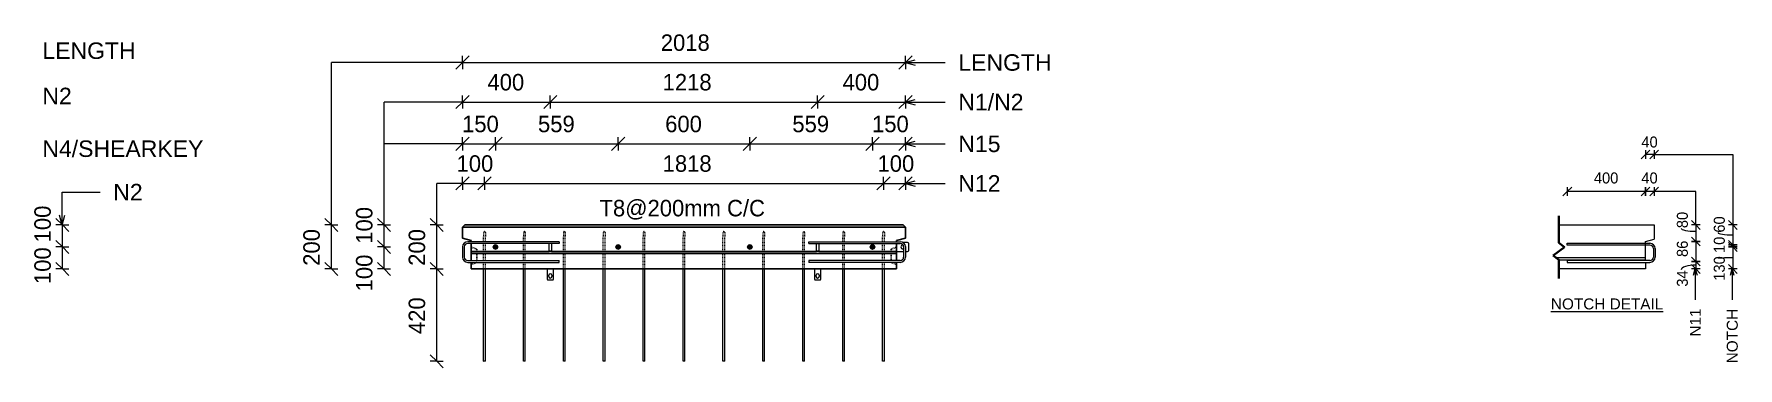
# Model space of a CAD drawing. Header units: millimetres. Extents: x 8200 to 32775, y -2059 to 19057.
# Drawn here: x 21812 to 29575, y 17485 to 19004 of the extents above; entities that cross this region are included whole.
import ezdxf

# ---------------------------------------------------------------- set-up
doc = ezdxf.new("R2010")
doc.units = ezdxf.units.MM
doc.linetypes.add('Dash', pattern=[6.36, 3.18, -3.18])
for name, color, linetype, lineweight in [('A-ANNO-DIMS', 211, 'Continuous', 9), ('A-ANNO-DIMS-30', 211, 'Continuous', 9), ('A-DETL', 90, 'Continuous', 18), ('A-DETL-THIN', 151, 'Continuous', 18), ('A-GENM', 13, 'Continuous', 18), ('A-WALL', 113, 'Continuous', 25), ('A-WALL-HDLN', 110, 'Dash', 25), ('G-ANNO-TEXT', 231, 'Continuous', 9), ('S-RBAR', 171, 'Continuous', 18)]:
    doc.layers.add(name, color=color, linetype=linetype, lineweight=lineweight)
doc.styles.add('Arial_3', font='arial.ttf', dxfattribs={"height": 75})
doc.styles.add('Arial_4', font='arial.ttf', dxfattribs={"height": 50})
doc.styles.add('Nirmala UI Semilight_1', font='NirmalaS.ttf', dxfattribs={"height": 75})
doc.styles.add('Nirmala UI Semilight_2', font='NirmalaS.ttf', dxfattribs={"height": 50})
doc.dimstyles.new('Arrow_Filled_-_2_5_NI_UI_3', dxfattribs={"dimscale": 304.8, "dimtxt": 78.552296, "dimasz": 0.19685, "dimexe": 0.098425, "dimexo": 0.0625, "dimgap": 0.098425, "dimtad": 1, "dimdec": 4, "dimzin": 0, "dimdsep": 46, "dimtxsty": 'Nirmala UI Semilight_1', "dimblk1": 'OBLIQUE', "dimblk2": 'OBLIQUE', "dimsah": 1, "dimcen": 0.09, "dimazin": 0, "dimtfac": 1, "dimtdec": 4, "dimtix": 1, "dimtmove": 0, "dimatfit": 3, "dimfxl": 0.098425, "dimfxlon": 1, "dimtvp": 1, "dimtolj": 1, "dimtzin": 0, "dimarcsym": 2})
doc.dimstyles.new('Arrow_Filled_-_2_5_NI_UI_4', dxfattribs={"dimscale": 304.8, "dimtxt": 78.552296, "dimasz": 0.19685, "dimexe": 0.098425, "dimexo": 0.0625, "dimgap": 0.098425, "dimtad": 1, "dimdec": 4, "dimzin": 0, "dimdsep": 46, "dimtxsty": 'Nirmala UI Semilight_1', "dimblk1": 'OBLIQUE', "dimblk2": 'OBLIQUE', "dimsah": 1, "dimcen": 0.09, "dimazin": 0, "dimtfac": 1, "dimtdec": 4, "dimtix": 1, "dimtmove": 2, "dimatfit": 3, "dimfxl": 0.098425, "dimfxlon": 1, "dimtvp": 1, "dimtolj": 1, "dimtzin": 0, "dimarcsym": 2})

# ---------------------------------------------------------------- blocks, each defined once
blk = doc.blocks.new('RR spread anchor face based - RR-SA-3_0-200-1726827-Elevation Top1')
at = {"layer": 'A-GENM'}
for p, q in [((11270.8, 18017.9), (11270.8, 18051.4)), ((11270.8, 18015.4), (11270.8, 18017.9)), ((11270.8, 18017.9), (11280.8, 18017.9)), ((11280.8, 18015.4), (11270.8, 18015.4)), ((11280.8, 18051.4), (11280.8, 18017.9)), ((11280.8, 18017.9), (11280.8, 18015.4))]:
    blk.add_line(p, q, dxfattribs=at)
blk = doc.blocks.new('RR spread anchor face based - RR-SA-2_5-150-1726819-Elevation Top1')
at = {"layer": 'A-GENM'}
for p, q in [((11260.8, 17935.4), (11260.8, 17890.4)), ((11290.8, 17890.4), (11290.8, 17935.4)), ((11260.8, 17890.4), (11263.3, 17885.4)), ((11263.3, 17885.4), (11288.3, 17885.4)), ((11268.8, 17900.9), (11268.8, 17906.9)), ((11282.8, 17906.9), (11282.8, 17900.9)), ((11288.3, 17885.4), (11290.8, 17890.4))]:
    blk.add_line(p, q, dxfattribs=at)
for centre, start, end in [((11275.8, 17906.9), 0, 180), ((11275.8, 17900.9), 180, 0)]:
    blk.add_arc(centre, 7, start, end, dxfattribs=at)
blk = doc.blocks.new('RR spread anchor face based - RR-SA-3_0-200-V3-Elevation Top1')
at = {"layer": 'A-GENM'}
for p, q in [((12853.8, 18015.4), (12885.8, 18015.4)), ((12882.5, 18044.4), (12882.9, 18044.4)), ((12885.8, 18026.4), (12882.5, 18026.4)), ((12903.8, 18055.4), (12882.8, 18055.4)), ((12893.8, 18015.4), (12903.8, 18015.4)), ((12908.8, 18052.9), (12903.8, 18055.4)), ((12903.8, 18015.4), (12908.8, 18017.9)), ((12908.8, 18017.9), (12908.8, 18052.9))]:
    blk.add_line(p, q, dxfattribs=at)
for centre, start, end in [((12882.5, 18035.4), 90, 270), ((12886.5, 18035.4), 324.80773, 43.77435)]:
    blk.add_arc(centre, 9, start, end, dxfattribs=at)
blk = doc.blocks.new('DIMBLOCK96-Elevation Top')
at = {"layer": 'A-ANNO-DIMS-30'}
for p, q in [((21940.6, 18035.4), (21910.6, 18065.4)), ((21940.6, 18035.4), (21910.6, 18035.4)), ((21940.6, 17935.4), (21940.6, 18035.4)), ((21940.6, 18035.4), (21970.6, 18005.4)), ((21940.6, 18035.4), (21970.6, 18035.4)), ((21940.6, 17935.4), (21910.6, 17965.4)), ((21940.6, 17935.4), (21910.6, 17935.4)), ((21940.6, 17935.4), (21970.6, 17905.4)), ((21940.6, 17935.4), (21970.6, 17935.4))]:
    blk.add_line(p, q, dxfattribs=at)
at = {"layer": 'A-ANNO-DIMS-30', "color": 0, "insert": (21812.7, 17866.6), "char_height": 75, "width": 185.098, "attachment_point": 1, "rotation": 90, "line_spacing_factor": 1.142579, "style": 'Nirmala UI Semilight_1'}
blk.add_mtext('100', dxfattribs=at)
blk = doc.blocks.new('_Oblique')
at = {"color": 0, "linetype": 'ByBlock', "lineweight": -2}
blk.add_line((-0.5, -0.5), (0.5, 0.5), dxfattribs=at)
blk = doc.blocks.new('DIMBLOCK97-Elevation Top')
at = {"layer": 'A-ANNO-DIMS-30'}
for p, q in [((21940.6, 18135.4), (21910.6, 18165.4)), ((21940.6, 18135.4), (21910.6, 18135.4)), ((21940.6, 18035.4), (21940.6, 18135.4)), ((21940.6, 18135.4), (21970.6, 18105.4)), ((21940.6, 18135.4), (21970.6, 18135.4)), ((21940.6, 18035.4), (21910.6, 18065.4)), ((21940.6, 18035.4), (21910.6, 18035.4)), ((21940.6, 18035.4), (21970.6, 18005.4)), ((21940.6, 18035.4), (21970.6, 18035.4))]:
    blk.add_line(p, q, dxfattribs=at)
at = {"layer": 'A-ANNO-DIMS-30', "color": 0, "insert": (21812.7, 18056.2), "char_height": 75, "width": 185.098, "attachment_point": 1, "rotation": 90, "line_spacing_factor": 1.142579, "style": 'Nirmala UI Semilight_1'}
blk.add_mtext('100', dxfattribs=at)
blk = doc.blocks.new('DIMBLOCK98-Elevation Top1')
at = {"layer": 'A-ANNO-DIMS-30'}
for p, q in [((23763.9, 18874.7), (23733.9, 18844.7)), ((23763.9, 18874.7), (23793.9, 18904.7)), ((23763.9, 18874.7), (23763.9, 18904.7)), ((23763.9, 18874.7), (25781.9, 18874.7)), ((23763.9, 18874.7), (23763.9, 18844.7)), ((25781.9, 18874.7), (25751.9, 18844.7)), ((25781.9, 18874.7), (25811.9, 18904.7)), ((25781.9, 18874.7), (25781.9, 18904.7)), ((25781.9, 18874.7), (25781.9, 18844.7))]:
    blk.add_line(p, q, dxfattribs=at)
at = {"layer": 'A-ANNO-DIMS-30', "color": 0, "insert": (24667.2, 19002.5), "char_height": 75, "width": 253.653, "attachment_point": 1, "line_spacing_factor": 1.142579, "style": 'Nirmala UI Semilight_1'}
blk.add_mtext('2018', dxfattribs=at)
blk = doc.blocks.new('DIMBLOCK99-Elevation Top1')
at = {"layer": 'A-ANNO-DIMS-30'}
for p, q in [((23763.9, 18694.7), (23793.9, 18724.7)), ((23763.9, 18694.7), (23763.9, 18724.7)), ((24163.9, 18694.7), (24193.9, 18724.7)), ((24163.9, 18694.7), (24163.9, 18724.7)), ((23763.9, 18694.7), (23733.9, 18664.7)), ((23763.9, 18694.7), (24163.9, 18694.7)), ((23763.9, 18694.7), (23763.9, 18664.7)), ((24163.9, 18694.7), (24133.9, 18664.7)), ((24163.9, 18694.7), (24163.9, 18664.7))]:
    blk.add_line(p, q, dxfattribs=at)
at = {"layer": 'A-ANNO-DIMS-30', "color": 0, "insert": (23877.5, 18822.5), "char_height": 75, "width": 207.378, "attachment_point": 1, "line_spacing_factor": 1.142579, "style": 'Nirmala UI Semilight_1'}
blk.add_mtext('400', dxfattribs=at)
blk = doc.blocks.new('DIMBLOCK100-Elevation Top1')
at = {"layer": 'A-ANNO-DIMS-30'}
for p, q in [((24163.9, 18694.7), (24193.9, 18724.7)), ((24163.9, 18694.7), (24163.9, 18724.7)), ((25381.9, 18694.7), (25411.9, 18724.7)), ((25381.9, 18694.7), (25381.9, 18724.7)), ((24163.9, 18694.7), (24133.9, 18664.7)), ((24163.9, 18694.7), (25381.9, 18694.7)), ((24163.9, 18694.7), (24163.9, 18664.7)), ((25381.9, 18694.7), (25351.9, 18664.7)), ((25381.9, 18694.7), (25381.9, 18664.7))]:
    blk.add_line(p, q, dxfattribs=at)
at = {"layer": 'A-ANNO-DIMS-30', "color": 0, "insert": (24675.7, 18822.5), "char_height": 75, "width": 233.086, "attachment_point": 1, "line_spacing_factor": 1.142579, "style": 'Nirmala UI Semilight_1'}
blk.add_mtext('1218', dxfattribs=at)
blk = doc.blocks.new('DIMBLOCK101-Elevation Top1')
at = {"layer": 'A-ANNO-DIMS-30'}
for p, q in [((25381.9, 18694.7), (25411.9, 18724.7)), ((25381.9, 18694.7), (25381.9, 18724.7)), ((25781.9, 18694.7), (25811.9, 18724.7)), ((25781.9, 18694.7), (25781.9, 18724.7)), ((25381.9, 18694.7), (25351.9, 18664.7)), ((25381.9, 18694.7), (25781.9, 18694.7)), ((25381.9, 18694.7), (25381.9, 18664.7)), ((25781.9, 18694.7), (25751.9, 18664.7)), ((25781.9, 18694.7), (25781.9, 18664.7))]:
    blk.add_line(p, q, dxfattribs=at)
at = {"layer": 'A-ANNO-DIMS-30', "color": 0, "insert": (25495.5, 18822.5), "char_height": 75, "width": 207.378, "attachment_point": 1, "line_spacing_factor": 1.142579, "style": 'Nirmala UI Semilight_1'}
blk.add_mtext('400', dxfattribs=at)
blk = doc.blocks.new('DIMBLOCK102-Elevation Top1')
at = {"layer": 'A-ANNO-DIMS-30'}
for p, q in [((23763.9, 18504.7), (23733.9, 18474.7)), ((23763.9, 18504.7), (23793.9, 18534.7)), ((23763.9, 18504.7), (23763.9, 18534.7)), ((23763.9, 18504.7), (23913.9, 18504.7)), ((23763.9, 18504.7), (23763.9, 18474.7)), ((23913.9, 18504.7), (23883.9, 18474.7)), ((23913.9, 18504.7), (23943.9, 18534.7)), ((23913.9, 18504.7), (23913.9, 18534.7)), ((23913.9, 18504.7), (23913.9, 18474.7))]:
    blk.add_line(p, q, dxfattribs=at)
at = {"layer": 'A-ANNO-DIMS-30', "color": 0, "insert": (23761.7, 18632.5), "char_height": 75, "width": 185.098, "attachment_point": 1, "line_spacing_factor": 1.142579, "style": 'Nirmala UI Semilight_1'}
blk.add_mtext('150', dxfattribs=at)
blk = doc.blocks.new('DIMBLOCK103-Elevation Top1')
at = {"layer": 'A-ANNO-DIMS-30'}
for p, q in [((23913.9, 18504.7), (23883.9, 18474.7)), ((23913.9, 18504.7), (23943.9, 18534.7)), ((23913.9, 18504.7), (23913.9, 18534.7)), ((23913.9, 18504.7), (24472.9, 18504.7)), ((23913.9, 18504.7), (23913.9, 18474.7)), ((24472.9, 18504.7), (24442.9, 18474.7)), ((24472.9, 18504.7), (24502.9, 18534.7)), ((24472.9, 18504.7), (24472.9, 18534.7)), ((24472.9, 18504.7), (24472.9, 18474.7))]:
    blk.add_line(p, q, dxfattribs=at)
at = {"layer": 'A-ANNO-DIMS-30', "color": 0, "insert": (24107.7, 18632.5), "char_height": 75, "width": 205.664, "attachment_point": 1, "line_spacing_factor": 1.142579, "style": 'Nirmala UI Semilight_1'}
blk.add_mtext('559', dxfattribs=at)
blk = doc.blocks.new('DIMBLOCK104-Elevation Top1')
at = {"layer": 'A-ANNO-DIMS-30'}
for p, q in [((24472.9, 18504.7), (24442.9, 18474.7)), ((24472.9, 18504.7), (24502.9, 18534.7)), ((24472.9, 18504.7), (24472.9, 18534.7)), ((24472.9, 18504.7), (25072.9, 18504.7)), ((24472.9, 18504.7), (24472.9, 18474.7)), ((25072.9, 18504.7), (25042.9, 18474.7)), ((25072.9, 18504.7), (25102.9, 18534.7)), ((25072.9, 18504.7), (25072.9, 18534.7)), ((25072.9, 18504.7), (25072.9, 18474.7))]:
    blk.add_line(p, q, dxfattribs=at)
at = {"layer": 'A-ANNO-DIMS-30', "color": 0, "insert": (24687.2, 18632.5), "char_height": 75, "width": 205.664, "attachment_point": 1, "line_spacing_factor": 1.142579, "style": 'Nirmala UI Semilight_1'}
blk.add_mtext('600', dxfattribs=at)
blk = doc.blocks.new('DIMBLOCK105-Elevation Top1')
at = {"layer": 'A-ANNO-DIMS-30'}
for p, q in [((25072.9, 18504.7), (25042.9, 18474.7)), ((25072.9, 18504.7), (25102.9, 18534.7)), ((25072.9, 18504.7), (25072.9, 18534.7)), ((25072.9, 18504.7), (25631.9, 18504.7)), ((25072.9, 18504.7), (25072.9, 18474.7)), ((25631.9, 18504.7), (25601.9, 18474.7)), ((25631.9, 18504.7), (25661.9, 18534.7)), ((25631.9, 18504.7), (25631.9, 18534.7)), ((25631.9, 18504.7), (25631.9, 18474.7))]:
    blk.add_line(p, q, dxfattribs=at)
at = {"layer": 'A-ANNO-DIMS-30', "color": 0, "insert": (25266.7, 18632.5), "char_height": 75, "width": 205.664, "attachment_point": 1, "line_spacing_factor": 1.142579, "style": 'Nirmala UI Semilight_1'}
blk.add_mtext('559', dxfattribs=at)
blk = doc.blocks.new('DIMBLOCK106-Elevation Top1')
at = {"layer": 'A-ANNO-DIMS-30'}
for p, q in [((25631.9, 18504.7), (25601.9, 18474.7)), ((25631.9, 18504.7), (25661.9, 18534.7)), ((25631.9, 18504.7), (25631.9, 18534.7)), ((25631.9, 18504.7), (25781.9, 18504.7)), ((25631.9, 18504.7), (25631.9, 18474.7)), ((25781.9, 18504.7), (25751.9, 18474.7)), ((25781.9, 18504.7), (25811.9, 18534.7)), ((25781.9, 18504.7), (25781.9, 18534.7)), ((25781.9, 18504.7), (25781.9, 18474.7))]:
    blk.add_line(p, q, dxfattribs=at)
at = {"layer": 'A-ANNO-DIMS-30', "color": 0, "insert": (25629.7, 18632.5), "char_height": 75, "width": 185.098, "attachment_point": 1, "line_spacing_factor": 1.142579, "style": 'Nirmala UI Semilight_1'}
blk.add_mtext('150', dxfattribs=at)
blk = doc.blocks.new('DIMBLOCK107-Elevation Top1')
at = {"layer": 'A-ANNO-DIMS-30'}
for p, q in [((23166.1, 18135.4), (23136.1, 18165.4)), ((23166.1, 18135.4), (23136.1, 18135.4)), ((23166.1, 17935.4), (23166.1, 18135.4)), ((23166.1, 18135.4), (23196.1, 18105.4)), ((23166.1, 18135.4), (23196.1, 18135.4)), ((23166.1, 17935.4), (23136.1, 17965.4)), ((23166.1, 17935.4), (23136.1, 17935.4)), ((23166.1, 17935.4), (23196.1, 17905.4)), ((23166.1, 17935.4), (23196.1, 17935.4))]:
    blk.add_line(p, q, dxfattribs=at)
at = {"layer": 'A-ANNO-DIMS-30', "color": 0, "insert": (23038.3, 17949.7), "char_height": 75, "width": 205.664, "attachment_point": 1, "rotation": 90, "line_spacing_factor": 1.142579, "style": 'Nirmala UI Semilight_1'}
blk.add_mtext('200', dxfattribs=at)
blk = doc.blocks.new('DIMBLOCK108-Elevation Top1')
at = {"layer": 'A-ANNO-DIMS-30'}
for p, q in [((23406.1, 18035.4), (23376.1, 18065.4)), ((23406.1, 18035.4), (23376.1, 18035.4)), ((23406.1, 17935.4), (23406.1, 18035.4)), ((23406.1, 18035.4), (23436.1, 18005.4)), ((23406.1, 18035.4), (23436.1, 18035.4)), ((23406.1, 17935.4), (23376.1, 17965.4)), ((23406.1, 17935.4), (23376.1, 17935.4)), ((23406.1, 17935.4), (23436.1, 17905.4)), ((23406.1, 17935.4), (23436.1, 17935.4))]:
    blk.add_line(p, q, dxfattribs=at)
at = {"layer": 'A-ANNO-DIMS-30', "color": 0, "insert": (23278.3, 17833.3), "char_height": 75, "width": 185.098, "attachment_point": 1, "rotation": 90, "line_spacing_factor": 1.142579, "style": 'Nirmala UI Semilight_1'}
blk.add_mtext('100', dxfattribs=at)
blk = doc.blocks.new('DIMBLOCK109-Elevation Top1')
at = {"layer": 'A-ANNO-DIMS-30'}
for p, q in [((23406.1, 18135.4), (23376.1, 18165.4)), ((23406.1, 18135.4), (23376.1, 18135.4)), ((23406.1, 18035.4), (23406.1, 18135.4)), ((23406.1, 18135.4), (23436.1, 18105.4)), ((23406.1, 18135.4), (23436.1, 18135.4)), ((23406.1, 18035.4), (23376.1, 18065.4)), ((23406.1, 18035.4), (23376.1, 18035.4)), ((23406.1, 18035.4), (23436.1, 18005.4)), ((23406.1, 18035.4), (23436.1, 18035.4))]:
    blk.add_line(p, q, dxfattribs=at)
at = {"layer": 'A-ANNO-DIMS-30', "color": 0, "insert": (23278.3, 18050), "char_height": 75, "width": 185.098, "attachment_point": 1, "rotation": 90, "line_spacing_factor": 1.142579, "style": 'Nirmala UI Semilight_1'}
blk.add_mtext('100', dxfattribs=at)
blk = doc.blocks.new('DIMBLOCK110-Elevation Top1')
at = {"layer": 'A-ANNO-DIMS-30'}
for p, q in [((23763.9, 18324.7), (23733.9, 18294.7)), ((23763.9, 18324.7), (23793.9, 18354.7)), ((23763.9, 18324.7), (23763.9, 18354.7)), ((23763.9, 18324.7), (23863.9, 18324.7)), ((23763.9, 18324.7), (23763.9, 18294.7)), ((23863.9, 18324.7), (23833.9, 18294.7)), ((23863.9, 18324.7), (23893.9, 18354.7)), ((23863.9, 18324.7), (23863.9, 18354.7)), ((23863.9, 18324.7), (23863.9, 18294.7))]:
    blk.add_line(p, q, dxfattribs=at)
at = {"layer": 'A-ANNO-DIMS-30', "color": 0, "insert": (23736.7, 18452.5), "char_height": 75, "width": 185.098, "attachment_point": 1, "line_spacing_factor": 1.142579, "style": 'Nirmala UI Semilight_1'}
blk.add_mtext('100', dxfattribs=at)
blk = doc.blocks.new('DIMBLOCK111-Elevation Top1')
at = {"layer": 'A-ANNO-DIMS-30'}
for p, q in [((23863.9, 18324.7), (23833.9, 18294.7)), ((23863.9, 18324.7), (23893.9, 18354.7)), ((23863.9, 18324.7), (23863.9, 18354.7)), ((23863.9, 18324.7), (25681.9, 18324.7)), ((23863.9, 18324.7), (23863.9, 18294.7)), ((25681.9, 18324.7), (25651.9, 18294.7)), ((25681.9, 18324.7), (25711.9, 18354.7)), ((25681.9, 18324.7), (25681.9, 18354.7)), ((25681.9, 18324.7), (25681.9, 18294.7))]:
    blk.add_line(p, q, dxfattribs=at)
at = {"layer": 'A-ANNO-DIMS-30', "color": 0, "char_height": 75, "attachment_point": 1, "line_spacing_factor": 1.142579, "style": 'Nirmala UI Semilight_1'}
for s, insert, width in [('1818', (24675.7, 18452.5), 233.086), ('T8@200mm C/C', (24388, 18249.7), 923.775)]:
    blk.add_mtext(s, dxfattribs=dict(at, insert=insert, width=width))
blk = doc.blocks.new('DIMBLOCK112-Elevation Top1')
at = {"layer": 'A-ANNO-DIMS-30'}
for p, q in [((25681.9, 18324.7), (25651.9, 18294.7)), ((25681.9, 18324.7), (25711.9, 18354.7)), ((25681.9, 18324.7), (25681.9, 18354.7)), ((25681.9, 18324.7), (25781.9, 18324.7)), ((25681.9, 18324.7), (25681.9, 18294.7)), ((25781.9, 18324.7), (25751.9, 18294.7)), ((25781.9, 18324.7), (25811.9, 18354.7)), ((25781.9, 18324.7), (25781.9, 18354.7)), ((25781.9, 18324.7), (25781.9, 18294.7))]:
    blk.add_line(p, q, dxfattribs=at)
at = {"layer": 'A-ANNO-DIMS-30', "color": 0, "insert": (25654.7, 18452.5), "char_height": 75, "width": 185.098, "attachment_point": 1, "line_spacing_factor": 1.142579, "style": 'Nirmala UI Semilight_1'}
blk.add_mtext('100', dxfattribs=at)
blk = doc.blocks.new('DIMBLOCK113-Elevation Top1')
at = {"layer": 'A-ANNO-DIMS-30'}
for p, q in [((23646.1, 17935.4), (23616.1, 17965.4)), ((23646.1, 17935.4), (23616.1, 17935.4)), ((23646.1, 17515.4), (23646.1, 17935.4)), ((23646.1, 17935.4), (23676.1, 17905.4)), ((23646.1, 17935.4), (23676.1, 17935.4)), ((23646.1, 17515.4), (23616.1, 17545.4)), ((23646.1, 17515.4), (23616.1, 17515.4)), ((23646.1, 17515.4), (23676.1, 17485.4)), ((23646.1, 17515.4), (23676.1, 17515.4))]:
    blk.add_line(p, q, dxfattribs=at)
at = {"layer": 'A-ANNO-DIMS-30', "color": 0, "insert": (23518.3, 17639), "char_height": 75, "width": 207.378, "attachment_point": 1, "rotation": 90, "line_spacing_factor": 1.142579, "style": 'Nirmala UI Semilight_1'}
blk.add_mtext('420', dxfattribs=at)
blk = doc.blocks.new('DIMBLOCK114-Elevation Top1')
at = {"layer": 'A-ANNO-DIMS-30'}
for p, q in [((23646.1, 18135.4), (23616.1, 18165.4)), ((23646.1, 18135.4), (23616.1, 18135.4)), ((23646.1, 17935.4), (23646.1, 18135.4)), ((23646.1, 18135.4), (23676.1, 18105.4)), ((23646.1, 18135.4), (23676.1, 18135.4)), ((23646.1, 17935.4), (23616.1, 17965.4)), ((23646.1, 17935.4), (23616.1, 17935.4)), ((23646.1, 17935.4), (23676.1, 17905.4)), ((23646.1, 17935.4), (23676.1, 17935.4))]:
    blk.add_line(p, q, dxfattribs=at)
at = {"layer": 'A-ANNO-DIMS-30', "color": 0, "insert": (23518.3, 17949.7), "char_height": 75, "width": 205.664, "attachment_point": 1, "rotation": 90, "line_spacing_factor": 1.142579, "style": 'Nirmala UI Semilight_1'}
blk.add_mtext('200', dxfattribs=at)

msp = doc.modelspace()

# ---------------------------------------------------------------- hatches: boundary and pattern name
at = {"layer": 'S-RBAR'}
h = msp.add_hatch(color=256, dxfattribs=at)
edge = h.paths.add_edge_path()
edge.add_arc((23913.86508, 18035.4305), 10, 0, 360)
for points in [[(23913.86508, 18025.4305), (23920.93615, 18028.35943), (23923.86508, 18035.4305), (23920.93615, 18042.50157), (23913.86508, 18045.4305), (23906.79401, 18042.50157), (23903.86508, 18035.4305), (23906.79401, 18028.35943)], [(24472.86508, 18025.4305), (24479.93615, 18028.35943), (24482.86508, 18035.4305), (24479.93615, 18042.50157), (24472.86508, 18045.4305), (24465.79401, 18042.50157), (24462.86508, 18035.4305), (24465.79401, 18028.35943)], [(25072.86508, 18025.4305), (25079.93615, 18028.35943), (25082.86508, 18035.4305), (25079.93615, 18042.50157), (25072.86508, 18045.4305), (25065.79401, 18042.50157), (25062.86508, 18035.4305), (25065.79401, 18028.35943)], [(25631.86508, 18025.4305), (25638.93615, 18028.35943), (25641.86508, 18035.4305), (25638.93615, 18042.50157), (25631.86508, 18045.4305), (25624.79401, 18042.50157), (25621.86508, 18035.4305), (25624.79401, 18028.35943), (25630.63687, 18025.93925)]]:
    msp.add_hatch(color=256, dxfattribs=at).paths.add_polyline_path(points)
h = msp.add_hatch(color=256, dxfattribs=at)
edge = h.paths.add_edge_path()
edge.add_arc((24472.86508, 18035.4305), 10, 0, 360)
h = msp.add_hatch(color=256, dxfattribs=at)
edge = h.paths.add_edge_path()
edge.add_arc((25072.86508, 18035.4305), 10, 0, 360)
h = msp.add_hatch(color=256, dxfattribs=at)
edge = h.paths.add_edge_path()
edge.add_arc((25631.86508, 18035.4305), 10, 0, 360)

# ---------------------------------------------------------------- linework, layer by layer
at = {"layer": 'A-DETL', "color": 7}
for p, q in [((29153.86265, 18456.10216), (29133.86265, 18436.10216)), ((29153.86265, 18456.10216), (29173.86265, 18476.10216)), ((29153.86265, 18476.10216), (29153.86265, 18456.10216)), ((29193.86265, 18456.10216), (29153.86265, 18456.10216)), ((29153.86265, 18456.10216), (29153.86265, 18436.10216)), ((29193.86265, 18456.10216), (29173.86265, 18436.10216)), ((29213.86265, 18476.10216), (29193.86265, 18456.10216)), ((29193.86265, 18476.10216), (29193.86265, 18456.10216)), ((29193.86265, 18456.10216), (29193.86265, 18436.10216)), ((29193.86265, 18456.10216), (29552.11081, 18456.10216)), ((29552.11081, 18456.10216), (29552.11081, 18135.4305)), ((28797.86265, 18287.54776), (28777.86265, 18267.54776)), ((28797.86265, 18307.54776), (28797.86265, 18287.54776)), ((28797.86265, 18287.54776), (28817.86265, 18307.54776)), ((29153.86265, 18287.54776), (28797.86265, 18287.54776)), ((28797.86265, 18287.54776), (28797.86265, 18267.54776)), ((29153.86265, 18287.54776), (29133.86265, 18267.54776)), ((29133.86265, 18267.54776), (29153.86265, 18287.54776)), ((29153.86265, 18287.54776), (29153.86265, 18307.54776)), ((29153.86265, 18307.54776), (29153.86265, 18287.54776)), ((29153.86265, 18287.54776), (29173.86265, 18307.54776)), ((29173.86265, 18307.54776), (29153.86265, 18287.54776)), ((29193.86265, 18287.54776), (29153.86265, 18287.54776)), ((29153.86265, 18287.54776), (29153.86265, 18267.54776)), ((29153.86265, 18267.54776), (29153.86265, 18287.54776)), ((29173.86265, 18267.54776), (29193.86265, 18287.54776)), ((29193.86265, 18307.54776), (29193.86265, 18287.54776)), ((29193.86265, 18287.54776), (29213.86265, 18307.54776)), ((29193.86265, 18287.54776), (29193.86265, 18267.54776)), ((29383.768, 18287.54776), (29193.86265, 18287.54776)), ((29383.768, 18135.4305), (29383.768, 18287.54776)), ((28758.86265, 18135.4305), (29193.86265, 18135.4305)), ((29193.86265, 18135.4305), (29193.86265, 18070.4305)), ((29383.768, 18135.4305), (29363.768, 18155.4305)), ((29383.768, 18135.4305), (29363.768, 18135.4305)), ((29403.768, 18115.4305), (29383.768, 18135.4305)), ((29383.768, 18135.4305), (29383.768, 18060.56257)), ((29403.768, 18135.4305), (29383.768, 18135.4305)), ((29552.11081, 18135.4305), (29532.11081, 18155.4305)), ((29552.11081, 18135.4305), (29532.11081, 18135.4305)), ((29572.11081, 18115.4305), (29552.11081, 18135.4305)), ((29552.11081, 18135.4305), (29552.11081, 18045.4305)), ((29572.11081, 18135.4305), (29552.11081, 18135.4305)), ((28797.86265, 18044.06257), (28797.86265, 18052.06257)), ((28797.86265, 18052.06257), (29173.86265, 18052.06257)), ((29173.86265, 18044.06257), (28797.86265, 18044.06257)), ((29153.86265, 18060.4305), (29193.86265, 18070.4305)), ((29153.86265, 17973.4305), (29153.86265, 18060.4305)), ((29189.86265, 18028.06257), (29189.86265, 17989.4305)), ((29197.86265, 18028.06257), (29197.86265, 17989.4305)), ((29383.768, 18060.56257), (29363.768, 18080.56257)), ((29363.768, 18080.56257), (29383.768, 18060.56257)), ((29383.768, 18060.56257), (29363.768, 18060.56257)), ((29363.768, 18060.56257), (29383.768, 18060.56257)), ((29383.768, 18060.56257), (29403.768, 18060.56257)), ((29403.768, 18060.56257), (29383.768, 18060.56257)), ((29383.768, 18060.56257), (29403.768, 18040.56257)), ((29403.768, 18040.56257), (29383.768, 18060.56257)), ((29383.768, 18060.56257), (29383.768, 17969.4305)), ((29552.11081, 18045.4305), (29532.11081, 18065.4305)), ((29532.11081, 18065.4305), (29552.11081, 18045.4305)), ((29552.11081, 18035.4305), (29532.11081, 18055.4305)), ((29532.11081, 18055.4305), (29552.11081, 18035.4305)), ((29552.11081, 18045.4305), (29532.11081, 18045.4305)), ((29532.11081, 18045.4305), (29552.11081, 18045.4305)), ((29552.11081, 18035.4305), (29532.11081, 18035.4305)), ((29532.11081, 18035.4305), (29552.11081, 18035.4305)), ((29552.11081, 18045.4305), (29572.11081, 18045.4305)), ((29572.11081, 18045.4305), (29552.11081, 18045.4305)), ((29552.11081, 18045.4305), (29572.11081, 18025.4305)), ((29572.11081, 18025.4305), (29552.11081, 18045.4305)), ((29552.11081, 18045.4305), (29552.11081, 18035.4305)), ((29552.11081, 18035.4305), (29572.11081, 18035.4305)), ((29572.11081, 18035.4305), (29552.11081, 18035.4305)), ((29552.11081, 18035.4305), (29572.11081, 18015.4305)), ((29572.11081, 18015.4305), (29552.11081, 18035.4305)), ((29552.11081, 18035.4305), (29552.11081, 17935.4305)), ((29153.86265, 17985.55017), (28747.90309, 17985.55017)), ((29153.86265, 17975.55017), (28758.86265, 17975.55017)), ((29153.86265, 17935.4305), (28758.86265, 17935.4305)), ((29173.86265, 17973.4305), (28797.86265, 17973.4305)), ((28797.86265, 17973.4305), (28797.86265, 17965.4305)), ((28797.86265, 17965.4305), (29173.86265, 17965.4305)), ((29153.86265, 17965.4305), (29153.86265, 17935.4305)), ((29383.768, 17969.4305), (29363.768, 17989.4305)), ((29363.768, 17989.4305), (29383.768, 17969.4305)), ((29383.768, 17969.4305), (29363.768, 17969.4305)), ((29363.768, 17969.4305), (29383.768, 17969.4305)), ((29383.768, 17935.4305), (29363.768, 17955.4305)), ((29383.768, 17935.4305), (29363.768, 17935.4305)), ((29372.80112, 17906.51119), (29380.83959, 17936.51119)), ((29380.83959, 17936.51119), (29380.83959, 17795.96958)), ((29380.83959, 17936.51119), (29388.87807, 17906.51119)), ((29383.768, 17969.4305), (29403.768, 17969.4305)), ((29403.768, 17969.4305), (29383.768, 17969.4305)), ((29383.768, 17969.4305), (29403.768, 17949.4305)), ((29403.768, 17949.4305), (29383.768, 17969.4305)), ((29383.768, 17969.4305), (29383.768, 17935.4305)), ((29403.768, 17935.4305), (29383.768, 17935.4305)), ((29383.768, 17935.4305), (29403.768, 17915.4305)), ((29552.11081, 17935.4305), (29532.11081, 17955.4305)), ((29552.11081, 17935.4305), (29532.11081, 17935.4305)), ((29541.14392, 17906.51119), (29549.1824, 17936.51119)), ((29549.1824, 17936.51119), (29549.1824, 17795.96958)), ((29549.1824, 17936.51119), (29557.22088, 17906.51119)), ((29572.11081, 17935.4305), (29552.11081, 17935.4305)), ((29552.11081, 17935.4305), (29572.11081, 17915.4305)), ((29380.83959, 17795.96958), (29380.83959, 17794.56958)), ((29549.1824, 17795.96958), (29549.1824, 17794.67791))]:
    msp.add_line(p, q, dxfattribs=at)
at = {"layer": 'A-DETL', "color": 250, "lineweight": 35}
for p, q in [((28758.86265, 18053.5305), (28758.86265, 18177.54776)), ((28733.46265, 17996.3805), (28784.26265, 18034.4805)), ((28784.26265, 18034.4805), (28758.86265, 18053.5305)), ((28758.86265, 17977.3305), (28733.46265, 17996.3805)), ((28758.86265, 17892.3305), (28758.86265, 17977.3305))]:
    msp.add_line(p, q, dxfattribs=at)
at = {"layer": 'A-DETL', "color": 7}
for centre, radius, start, end in [((29173.86265, 18028.06257), 24, 0, 90), ((29173.86265, 18028.06257), 16, 0, 90), ((29173.86265, 17989.4305), 16, 270, 0), ((29173.86265, 17989.4305), 24, 270, 0)]:
    msp.add_arc(centre, radius, start, end, dxfattribs=at)
for centre, ratio, start_param, end_param in [((29383.768, 18120.89979), 0.2093446084, 3.1415926536, 4.7123889804), ((29552.11081, 18100.51088), 0.149101642, 3.1415926536, 4.7123889804), ((29383.768, 17931.76408), 0.305682633, 1.5707963268, 3.1415926536), ((29552.11081, 17984.53679), 0.0132191917, 1.5707963268, 3.1415926536)]:
    msp.add_ellipse(centre, major_axis=(67.60745, 0), ratio=ratio, start_param=start_param, end_param=end_param, dxfattribs=at)
at = {"layer": 'A-DETL-THIN'}
for p, q in [((23166.13253, 18135.4305), (23166.13253, 18874.69514)), ((23763.86508, 18874.69514), (23166.13253, 18874.69514)), ((23406.13253, 18135.4305), (23406.13253, 18694.69514)), ((23763.86508, 18694.69514), (23406.13253, 18694.69514)), ((23763.86508, 18504.69514), (23406.13253, 18504.69514)), ((23646.13253, 18135.4305), (23646.13253, 18324.69514)), ((23763.86508, 18324.69514), (23646.13253, 18324.69514)), ((23859.86508, 17515.4305), (23860.66508, 17515.4305))]:
    msp.add_line(p, q, dxfattribs=at)
at = {"layer": 'A-WALL'}
for p, q in [((25781.86508, 18125.4305), (23763.86508, 18125.4305)), ((23763.86508, 18075.4305), (23763.86508, 18125.42792)), ((23763.86594, 18125.42878), (23773.86766, 18135.4305)), ((23773.86766, 18135.4305), (25771.8625, 18135.4305)), ((25771.8625, 18135.4305), (25781.86422, 18125.42878)), ((25781.86508, 18125.42792), (25781.86508, 18075.4305)), ((23803.86508, 18065.4305), (23763.86508, 18075.4305)), ((23803.86508, 18059.4305), (23803.86508, 18065.4305)), ((23803.86508, 18051.4305), (23803.86508, 17973.4305)), ((24158.86508, 18015.42822), (23803.86508, 18015.42822)), ((25376.86508, 18015.42822), (24168.86508, 18015.42822)), ((25741.86508, 18015.42822), (25386.86508, 18015.42822)), ((25781.86508, 18075.4305), (25741.86508, 18065.4305)), ((25741.86508, 18065.4305), (25741.86508, 18059.4305)), ((25741.86508, 17973.4305), (25741.86508, 18051.4305)), ((25741.86508, 18005.42822), (23803.86508, 18005.42822)), ((23803.86508, 17965.4305), (23803.86508, 17935.4305)), ((25741.86508, 17935.4305), (23803.86508, 17935.4305)), ((25741.86508, 17935.4305), (25741.86508, 17965.4305))]:
    msp.add_line(p, q, dxfattribs=at)
at = {"layer": 'A-WALL-HDLN'}
for p, q in [((23803.86508, 18035.4305), (23828.86508, 18025.4305)), ((23828.86508, 18015.47783), (23828.86508, 18025.4305)), ((23828.86508, 18005.47783), (23828.86508, 18015.37861)), ((25716.86508, 18025.4305), (25741.81547, 18035.41066)), ((25716.86508, 18025.4305), (25716.86508, 18015.47783)), ((25716.86508, 18015.37861), (25716.86508, 18005.47783)), ((23803.91469, 17955.45035), (23828.86508, 17965.4305)), ((23828.86508, 17973.4305), (23828.86508, 18005.37861)), ((25716.86508, 18005.37861), (25716.86508, 17973.4305)), ((25716.86508, 17965.4305), (25741.81547, 17955.45035))]:
    msp.add_line(p, q, dxfattribs=at)
at = {"layer": 'G-ANNO-TEXT', "color": 10}
for p, q in [((25780.98921, 18874.62704), (25825.98921, 18886.68475)), ((25780.98921, 18874.62704), (25825.98921, 18862.56933)), ((25780.98921, 18874.62704), (25962.99234, 18874.62704)), ((25780.98921, 18694.62704), (25825.98921, 18706.68475)), ((25780.98921, 18694.62704), (25825.98921, 18682.56933)), ((25780.98921, 18694.62704), (25962.99234, 18694.62704)), ((25780.98921, 18504.62704), (25825.98921, 18516.68475)), ((25780.98921, 18504.62704), (25825.98921, 18492.56933)), ((25780.98921, 18504.62704), (25962.99234, 18504.62704)), ((25780.98921, 18324.62704), (25825.98921, 18336.68475)), ((25780.98921, 18324.62704), (25825.98921, 18312.56933)), ((25780.98921, 18324.62704), (25962.99234, 18324.62704)), ((21939.90418, 18285.00508), (22112.41537, 18285.00508)), ((21939.90418, 18135.10334), (21939.90418, 18285.00508)), ((21939.90418, 18135.10334), (21927.84646, 18180.10334)), ((21939.90418, 18135.10334), (21951.96189, 18180.10334))]:
    msp.add_line(p, q, dxfattribs=at)
at = {"layer": 'S-RBAR', "linetype": 'Dash'}
for p, q in [((23859.86508, 18101.4305), (23859.86508, 18081.4305)), ((23867.86508, 18101.4305), (23867.86508, 18081.4305)), ((24041.66508, 18101.4305), (24041.66508, 18081.4305)), ((24049.66508, 18101.4305), (24049.66508, 18081.4305)), ((24223.46508, 18101.4305), (24223.46508, 18081.4305)), ((24231.46508, 18101.4305), (24231.46508, 18081.4305)), ((24405.26508, 18101.4305), (24405.26508, 18081.4305)), ((24413.26508, 18101.4305), (24413.26508, 18081.4305)), ((24587.06508, 18101.4305), (24587.06508, 18081.4305)), ((24595.06508, 18101.4305), (24595.06508, 18081.4305)), ((24768.86508, 18101.4305), (24768.86508, 18081.4305)), ((24776.86508, 18101.4305), (24776.86508, 18081.4305)), ((24950.66508, 18101.4305), (24950.66508, 18081.4305)), ((24958.66508, 18101.4305), (24958.66508, 18081.4305)), ((25132.46508, 18101.4305), (25132.46508, 18081.4305)), ((25140.46508, 18101.4305), (25140.46508, 18081.4305)), ((25314.26508, 18101.4305), (25314.26508, 18081.4305)), ((25322.26508, 18101.4305), (25322.26508, 18081.4305)), ((25496.06508, 18101.4305), (25496.06508, 18081.4305)), ((25504.06508, 18101.4305), (25504.06508, 18081.4305)), ((25677.86508, 18101.4305), (25677.86508, 18081.4305)), ((25685.86508, 18101.4305), (25685.86508, 18081.4305)), ((23859.86508, 18059.4305), (23859.86508, 18081.4305)), ((23859.86508, 18015.47783), (23859.86508, 18051.4305)), ((23859.86508, 18005.47783), (23859.86508, 18015.37861)), ((23867.86508, 18059.4305), (23867.86508, 18081.4305)), ((23867.86508, 18015.47783), (23867.86508, 18051.4305)), ((23867.86508, 18005.47783), (23867.86508, 18015.37861)), ((24041.66508, 18059.4305), (24041.66508, 18081.4305)), ((24041.66508, 18015.47783), (24041.66508, 18051.4305)), ((24041.66508, 18005.47783), (24041.66508, 18015.37861)), ((24049.66508, 18059.4305), (24049.66508, 18081.4305)), ((24049.66508, 18015.47783), (24049.66508, 18051.4305)), ((24049.66508, 18005.47783), (24049.66508, 18015.37861)), ((24223.46508, 18015.47783), (24223.46508, 18081.4305)), ((24223.46508, 18005.47783), (24223.46508, 18015.37861)), ((24231.46508, 18015.47783), (24231.46508, 18081.4305)), ((24231.46508, 18005.47783), (24231.46508, 18015.37861)), ((24405.26508, 18015.47783), (24405.26508, 18081.4305)), ((24405.26508, 18005.47783), (24405.26508, 18015.37861)), ((24413.26508, 18015.47783), (24413.26508, 18081.4305)), ((24413.26508, 18005.47783), (24413.26508, 18015.37861)), ((24587.06508, 18015.47783), (24587.06508, 18081.4305)), ((24587.06508, 18005.47783), (24587.06508, 18015.37861)), ((24595.06508, 18015.47783), (24595.06508, 18081.4305)), ((24595.06508, 18005.47783), (24595.06508, 18015.37861)), ((24768.86508, 18015.47783), (24768.86508, 18081.4305)), ((24768.86508, 18005.47783), (24768.86508, 18015.37861)), ((24776.86508, 18015.47783), (24776.86508, 18081.4305)), ((24776.86508, 18005.47783), (24776.86508, 18015.37861)), ((24950.66508, 18015.47783), (24950.66508, 18081.4305)), ((24950.66508, 18005.47783), (24950.66508, 18015.37861)), ((24958.66508, 18015.47783), (24958.66508, 18081.4305)), ((24958.66508, 18005.47783), (24958.66508, 18015.37861)), ((25132.46508, 18015.47783), (25132.46508, 18081.4305)), ((25132.46508, 18005.47783), (25132.46508, 18015.37861)), ((25140.46508, 18015.47783), (25140.46508, 18081.4305)), ((25140.46508, 18005.47783), (25140.46508, 18015.37861)), ((25314.26508, 18015.47783), (25314.26508, 18081.4305)), ((25314.26508, 18005.47783), (25314.26508, 18015.37861)), ((25322.26508, 18015.47783), (25322.26508, 18081.4305)), ((25322.26508, 18005.47783), (25322.26508, 18015.37861)), ((25496.06508, 18059.4305), (25496.06508, 18081.4305)), ((25496.06508, 18015.47783), (25496.06508, 18051.4305)), ((25496.06508, 18005.47783), (25496.06508, 18015.37861)), ((25504.06508, 18059.4305), (25504.06508, 18081.4305)), ((25504.06508, 18015.47783), (25504.06508, 18051.4305)), ((25504.06508, 18005.47783), (25504.06508, 18015.37861)), ((25677.86508, 18059.4305), (25677.86508, 18081.4305)), ((25677.86508, 18015.47783), (25677.86508, 18051.4305)), ((25677.86508, 18005.47783), (25677.86508, 18015.37861)), ((25685.86508, 18059.4305), (25685.86508, 18081.4305)), ((25685.86508, 18015.47783), (25685.86508, 18051.4305)), ((25685.86508, 18005.47783), (25685.86508, 18015.37861)), ((23859.86508, 17973.4305), (23859.86508, 18005.37861)), ((23859.86508, 17935.48011), (23859.86508, 17965.4305)), ((23867.86508, 17973.4305), (23867.86508, 18005.37861)), ((23867.86508, 17935.48011), (23867.86508, 17965.4305)), ((24041.66508, 17973.4305), (24041.66508, 18005.37861)), ((24041.66508, 17935.48011), (24041.66508, 17965.4305)), ((24049.66508, 17973.4305), (24049.66508, 18005.37861)), ((24049.66508, 17935.48011), (24049.66508, 17965.4305)), ((24223.46508, 17935.48011), (24223.46508, 18005.37861)), ((24231.46508, 17935.48011), (24231.46508, 18005.37861)), ((24405.26508, 17935.48011), (24405.26508, 18005.37861)), ((24413.26508, 17935.48011), (24413.26508, 18005.37861)), ((24587.06508, 17935.48011), (24587.06508, 18005.37861)), ((24595.06508, 17935.48011), (24595.06508, 18005.37861)), ((24768.86508, 17935.48011), (24768.86508, 18005.37861)), ((24776.86508, 17935.48011), (24776.86508, 18005.37861)), ((24950.66508, 17935.48011), (24950.66508, 18005.37861)), ((24958.66508, 17935.48011), (24958.66508, 18005.37861)), ((25132.46508, 17935.48011), (25132.46508, 18005.37861)), ((25140.46508, 17935.48011), (25140.46508, 18005.37861)), ((25314.26508, 17935.48011), (25314.26508, 18005.37861)), ((25322.26508, 17935.48011), (25322.26508, 18005.37861)), ((25496.06508, 17973.4305), (25496.06508, 18005.37861)), ((25496.06508, 17935.48011), (25496.06508, 17965.4305)), ((25504.06508, 17973.4305), (25504.06508, 18005.37861)), ((25504.06508, 17935.48011), (25504.06508, 17965.4305)), ((25677.86508, 17973.4305), (25677.86508, 18005.37861)), ((25677.86508, 17935.48011), (25677.86508, 17965.4305)), ((25685.86508, 17973.4305), (25685.86508, 18005.37861)), ((25685.86508, 17935.48011), (25685.86508, 17965.4305))]:
    msp.add_line(p, q, dxfattribs=at)
at = {"layer": 'S-RBAR'}
for p, q in [((23763.86508, 18035.4305), (23763.86508, 17989.4305)), ((23771.86508, 18035.4305), (23771.86508, 17989.4305)), ((24203.86508, 18059.4305), (23787.86508, 18059.4305)), ((24203.86508, 18051.4305), (23787.86508, 18051.4305)), ((23906.79401, 18042.50157), (23903.86508, 18035.4305)), ((23903.86508, 18035.4305), (23906.79401, 18028.35943)), ((23913.86508, 18045.4305), (23906.79401, 18042.50157)), ((23906.79401, 18028.35943), (23913.86508, 18025.4305)), ((23920.93615, 18042.50157), (23913.86508, 18045.4305)), ((23913.86508, 18025.4305), (23920.93615, 18028.35943)), ((23923.86508, 18035.4305), (23920.93615, 18042.50157)), ((23920.93615, 18028.35943), (23923.86508, 18035.4305)), ((24203.86508, 18059.4305), (24203.86508, 18051.4305)), ((24465.79401, 18042.50157), (24462.86508, 18035.4305)), ((24462.86508, 18035.4305), (24465.79401, 18028.35943)), ((24472.86508, 18045.4305), (24465.79401, 18042.50157)), ((24465.79401, 18028.35943), (24472.86508, 18025.4305)), ((24479.93615, 18042.50157), (24472.86508, 18045.4305)), ((24472.86508, 18025.4305), (24479.93615, 18028.35943)), ((24482.86508, 18035.4305), (24479.93615, 18042.50157)), ((24479.93615, 18028.35943), (24482.86508, 18035.4305)), ((25065.79401, 18042.50157), (25062.86508, 18035.4305)), ((25062.86508, 18035.4305), (25065.79401, 18028.35943)), ((25072.86508, 18045.4305), (25065.79401, 18042.50157)), ((25065.79401, 18028.35943), (25072.86508, 18025.4305)), ((25079.93615, 18042.50157), (25072.86508, 18045.4305)), ((25072.86508, 18025.4305), (25079.93615, 18028.35943)), ((25082.86508, 18035.4305), (25079.93615, 18042.50157)), ((25079.93615, 18028.35943), (25082.86508, 18035.4305)), ((25341.86508, 18059.4305), (25757.86508, 18059.4305)), ((25341.86508, 18051.4305), (25341.86508, 18059.4305)), ((25341.86508, 18051.4305), (25757.86508, 18051.4305)), ((25624.79401, 18042.50157), (25621.86508, 18035.4305)), ((25621.86508, 18035.4305), (25624.79401, 18028.35943)), ((25631.86508, 18045.4305), (25624.79401, 18042.50157)), ((25624.79401, 18028.35943), (25630.63687, 18025.93925)), ((25630.63687, 18025.93925), (25631.86508, 18025.4305)), ((25638.93615, 18042.50157), (25631.86508, 18045.4305)), ((25631.86508, 18025.4305), (25638.93615, 18028.35943)), ((25641.86508, 18035.4305), (25638.93615, 18042.50157)), ((25638.93615, 18028.35943), (25641.86508, 18035.4305)), ((25773.86508, 18035.4305), (25773.86508, 17989.4305)), ((25781.86508, 18035.4305), (25781.86508, 17989.4305)), ((23787.86508, 17973.4305), (24203.86508, 17973.4305)), ((23787.86508, 17965.4305), (24203.86508, 17965.4305)), ((23859.86508, 17515.4305), (23859.86508, 17935.4305)), ((23867.86508, 17515.4305), (23867.86508, 17935.4305)), ((24041.66508, 17515.4305), (24041.66508, 17935.4305)), ((24049.66508, 17515.4305), (24049.66508, 17935.4305)), ((24203.86508, 17965.4305), (24203.86508, 17973.4305)), ((24223.46508, 17515.4305), (24223.46508, 17935.4305)), ((24231.46508, 17515.4305), (24231.46508, 17935.4305)), ((24405.26508, 17515.4305), (24405.26508, 17935.4305)), ((24413.26508, 17515.4305), (24413.26508, 17935.4305)), ((24587.06508, 17515.4305), (24587.06508, 17935.4305)), ((24595.06508, 17515.4305), (24595.06508, 17935.4305)), ((24768.86508, 17515.4305), (24768.86508, 17935.4305)), ((24776.86508, 17515.4305), (24776.86508, 17935.4305)), ((24950.66508, 17515.4305), (24950.66508, 17935.4305)), ((24958.66508, 17515.4305), (24958.66508, 17935.4305)), ((25132.46508, 17515.4305), (25132.46508, 17935.4305)), ((25140.46508, 17515.4305), (25140.46508, 17935.4305)), ((25314.26508, 17515.4305), (25314.26508, 17935.4305)), ((25322.26508, 17515.4305), (25322.26508, 17935.4305)), ((25757.86508, 17973.4305), (25341.86508, 17973.4305)), ((25341.86508, 17973.4305), (25341.86508, 17965.4305)), ((25757.86508, 17965.4305), (25341.86508, 17965.4305)), ((25496.06508, 17515.4305), (25496.06508, 17935.4305)), ((25504.06508, 17515.4305), (25504.06508, 17935.4305)), ((25677.86508, 17515.4305), (25677.86508, 17935.4305)), ((25685.86508, 17515.4305), (25685.86508, 17935.4305)), ((23867.86508, 17515.4305), (23859.86508, 17515.4305)), ((24049.66508, 17515.4305), (24041.66508, 17515.4305)), ((24231.46508, 17515.4305), (24223.46508, 17515.4305)), ((24413.26508, 17515.4305), (24405.26508, 17515.4305)), ((24595.06508, 17515.4305), (24587.06508, 17515.4305)), ((24776.86508, 17515.4305), (24768.86508, 17515.4305)), ((24958.66508, 17515.4305), (24950.66508, 17515.4305)), ((25140.46508, 17515.4305), (25132.46508, 17515.4305)), ((25322.26508, 17515.4305), (25314.26508, 17515.4305)), ((25504.06508, 17515.4305), (25496.06508, 17515.4305)), ((25685.86508, 17515.4305), (25677.86508, 17515.4305))]:
    msp.add_line(p, q, dxfattribs=at)
for centre in [(23913.86508, 18035.4305), (24472.86508, 18035.4305), (25072.86508, 18035.4305), (25631.86508, 18035.4305)]:
    msp.add_circle(centre, 10, dxfattribs=at)
at = {"layer": 'S-RBAR', "linetype": 'Dash'}
for centre in [(23863.86508, 18101.4305), (24045.66508, 18101.4305), (24227.46508, 18101.4305), (24409.26508, 18101.4305), (24591.06508, 18101.4305), (24772.86508, 18101.4305), (24954.66508, 18101.4305), (25136.46508, 18101.4305), (25318.26508, 18101.4305), (25500.06508, 18101.4305), (25681.86508, 18101.4305)]:
    msp.add_arc(centre, 4, 0, 180, dxfattribs=at)
at = {"layer": 'S-RBAR'}
for centre, radius, start, end in [((23787.86508, 18035.4305), 24, 90, 180), ((23787.86508, 18035.4305), 16, 90, 180), ((25757.86508, 18035.4305), 24, 0, 90), ((25757.86508, 18035.4305), 16, 0, 90), ((23787.86508, 17989.4305), 24, 180, 270), ((23787.86508, 17989.4305), 16, 180, 270), ((25757.86508, 17989.4305), 16, 270, 0), ((25757.86508, 17989.4305), 24, 270, 360)]:
    msp.add_arc(centre, radius, start, end, dxfattribs=at)

# ---------------------------------------------------------------- block references
at = {"layer": 'A-GENM'}
for name, p in [('RR spread anchor face based - RR-SA-3_0-200-1726827-Elevation Top1', (12888.06125, 0)), ('RR spread anchor face based - RR-SA-3_0-200-1726827-Elevation Top1', (14106.06125, 0)), ('RR spread anchor face based - RR-SA-3_0-200-V3-Elevation Top1', (12888.06125, 0)), ('RR spread anchor face based - RR-SA-2_5-150-1726819-Elevation Top1', (12888.06125, 0)), ('RR spread anchor face based - RR-SA-2_5-150-1726819-Elevation Top1', (14106.06125, 0))]:
    msp.add_blockref(name, p, dxfattribs=at)

# ---------------------------------------------------------------- texts
at = {"layer": 'G-ANNO-TEXT', "color": 7, "attachment_point": 1}
for s, insert, char_height, width, style in [('LENGTH', (21849.38195, 18965.88539), 75, 514.683375, 'Arial_3'), ('LENGTH', (26022.99234, 18912.12704), 75, 514.683375, 'Arial_3'), ('N2', (21849.38195, 18759.95589), 75, 161.1391875, 'Arial_3'), ('N1/N2', (26022.99234, 18732.12704), 75, 358.3543125, 'Arial_3'), ('N4/SHEARKEY', (21849.38195, 18519.95589), 75, 885.063, 'Arial_3'), ('N15', (26022.99234, 18542.12704), 75, 230.886, 'Arial_3'), ('40', (29135.30061, 18537.9943), 50, 91.392375, 'Nirmala UI Semilight_2'), ('N2', (22172.41537, 18322.50508), 75, 161.1391875, 'Arial_3'), ('N12', (26022.99234, 18362.12704), 75, 230.886, 'Arial_3'), ('400', (28918.73371, 18374.43991), 50, 136.286875, 'Nirmala UI Semilight_2'), ('40', (29135.30061, 18374.43991), 50, 91.392375, 'Nirmala UI Semilight_2'), ('\\LNOTCH DETAIL', (28722.93996, 17801.32875), 50, 622.1095, 'Arial_4')]:
    msp.add_mtext(s, dxfattribs=dict(at, insert=insert, char_height=char_height, width=width, style=style))
at = {"layer": 'G-ANNO-TEXT', "color": 7, "char_height": 50, "attachment_point": 1, "rotation": 90}
for s, insert, width, style in [('80', (29296.87586, 18120.89979), 89.789, 'Nirmala UI Semilight_2'), ('60', (29465.21867, 18100.51088), 89.789, 'Nirmala UI Semilight_2'), ('86', (29296.87586, 17989.83049), 89.789, 'Nirmala UI Semilight_2'), ('10', (29465.21867, 18008.05743), 76.962, 'Nirmala UI Semilight_2'), ('130', (29465.21867, 17881.70469), 121.8565, 'Nirmala UI Semilight_2'), ('34', (29296.87586, 17854.64001), 91.392375, 'Nirmala UI Semilight_2'), ('N11', (29356.10724, 17627.56958), 153.924, 'Arial_4'), ('NOTCH', (29524.45005, 17505.96958), 301.4345, 'Arial_4')]:
    msp.add_mtext(s, dxfattribs=dict(at, insert=insert, width=width, style=style))

# ---------------------------------------------------------------- dimensions: what is measured, and where the dimension line sits
at = {"layer": 'A-ANNO-DIMS'}
for base, p1, p2, override, picture, middle in [((25781.86508, 18874.69514), (23763.86508, 18844.69514), (25781.86508, 18844.69514), {"dimpost": '<>', "dimfxl": 2018}, 'DIMBLOCK98-Elevation Top1', (24772.86508, 18943.65957)), ((24163.86508, 18694.69514), (23763.86508, 18664.69514), (24163.86508, 18664.69514), {"dimpost": '<>', "dimfxl": 400}, 'DIMBLOCK99-Elevation Top1', (23963.86508, 18763.45037)), ((25381.86508, 18694.69514), (24163.86508, 18664.69514), (25381.86508, 18664.69514), {"dimpost": '<>', "dimfxl": 1218}, 'DIMBLOCK100-Elevation Top1', (24772.86508, 18763.63342)), ((25781.86508, 18694.69514), (25381.86508, 18664.69514), (25781.86508, 18664.69514), {"dimpost": '<>', "dimfxl": 400}, 'DIMBLOCK101-Elevation Top1', (25581.86508, 18763.45037)), ((23913.86508, 18504.69514), (23763.86508, 18474.69514), (23913.86508, 18474.69514), {"dimpost": '<>', "dimfxl": 150}, 'DIMBLOCK102-Elevation Top1', (23838.86508, 18573.65957)), ((24472.86508, 18504.69514), (23913.86508, 18474.69514), (24472.86508, 18474.69514), {"dimpost": '<>', "dimfxl": 559}, 'DIMBLOCK103-Elevation Top1', (24193.36508, 18573.47652)), ((25072.86508, 18504.69514), (24472.86508, 18474.69514), (25072.86508, 18474.69514), {"dimpost": '<>', "dimfxl": 600}, 'DIMBLOCK104-Elevation Top1', (24772.86508, 18573.47652)), ((25631.86508, 18504.69514), (25072.86508, 18474.69514), (25631.86508, 18474.69514), {"dimpost": '<>', "dimfxl": 559}, 'DIMBLOCK105-Elevation Top1', (25352.36508, 18573.47652)), ((25781.86508, 18504.69514), (25631.86508, 18474.69514), (25781.86508, 18474.69514), {"dimpost": '<>', "dimfxl": 150}, 'DIMBLOCK106-Elevation Top1', (25706.86508, 18573.65957)), ((23863.86508, 18324.69514), (23763.86508, 18294.69514), (23863.86508, 18294.69514), {"dimpost": '<>', "dimfxl": 100}, 'DIMBLOCK110-Elevation Top1', (23813.86508, 18393.65957)), ((25781.86508, 18324.69514), (25681.86508, 18294.69514), (25781.86508, 18294.69514), {"dimpost": '<>', "dimfxl": 100}, 'DIMBLOCK112-Elevation Top1', (25731.86508, 18393.65957))]:
    dim = msp.add_linear_dim(base=base, p1=p1, p2=p2, dimstyle='Arrow_Filled_-_2_5_NI_UI_3', override=override, dxfattribs=at)
    dim.commit()
    dim.dimension.update_dxf_attribs({"geometry": picture, "text_midpoint": middle})
dim = msp.add_linear_dim(base=(25681.86508, 18324.69514), p1=(23863.86508, 18294.69514), p2=(25681.86508, 18294.69514), text='<>\\XT8@200mm C/C', dimstyle='Arrow_Filled_-_2_5_NI_UI_3', override={"dimpost": '<>', "dimfxl": 1818}, dxfattribs=at)
dim.commit()
dim.dimension.update_dxf_attribs({"geometry": 'DIMBLOCK111-Elevation Top1', "text_midpoint": (24772.86508, 18324.69514)})
for base, p1, p2, picture, middle in [((21940.55825, 18135.4305), (21910.55825, 18035.4305), (21910.55825, 18135.4305), 'DIMBLOCK97-Elevation Top', (21862.70667, 18148.73033)), ((23406.13253, 18135.4305), (23436.13253, 18035.4305), (23436.13253, 18135.4305), 'DIMBLOCK109-Elevation Top1', (23328.28095, 18142.579)), ((21940.55825, 18035.4305), (21910.55825, 17935.4305), (21910.55825, 18035.4305), 'DIMBLOCK96-Elevation Top', (21862.70667, 17959.1313)), ((23406.13253, 18035.4305), (23436.13253, 17935.4305), (23436.13253, 18035.4305), 'DIMBLOCK108-Elevation Top1', (23328.28095, 17925.81273))]:
    dim = msp.add_linear_dim(base=base, p1=p1, p2=p2, angle=90, dimstyle='Arrow_Filled_-_2_5_NI_UI_4', override={"dimpost": '<>', "dimfxl": 100}, dxfattribs=at)
    dim.commit()
    dim.dimension.update_dxf_attribs({"geometry": picture, "text_midpoint": middle, "dimtype": 160, "text_rotation": 90})
for base, p1, p2, override, picture, middle in [((23166.13253, 18135.4305), (23196.13253, 17935.4305), (23196.13253, 18135.4305), {"dimpost": '<>', "dimfxl": 200}, 'DIMBLOCK107-Elevation Top1', (23097.3773, 18035.4305)), ((23646.13253, 18135.4305), (23676.13253, 17935.4305), (23676.13253, 18135.4305), {"dimpost": '<>', "dimfxl": 200}, 'DIMBLOCK114-Elevation Top1', (23577.3773, 18035.4305)), ((23646.13253, 17935.4305), (23676.13253, 17515.4305), (23676.13253, 17935.4305), {"dimpost": '<>', "dimfxl": 420}, 'DIMBLOCK113-Elevation Top1', (23577.3773, 17725.4305))]:
    dim = msp.add_linear_dim(base=base, p1=p1, p2=p2, angle=90, dimstyle='Arrow_Filled_-_2_5_NI_UI_3', override=override, dxfattribs=at)
    dim.commit()
    dim.dimension.update_dxf_attribs({"geometry": picture, "text_midpoint": middle})

doc.saveas('drawing.dxf')
